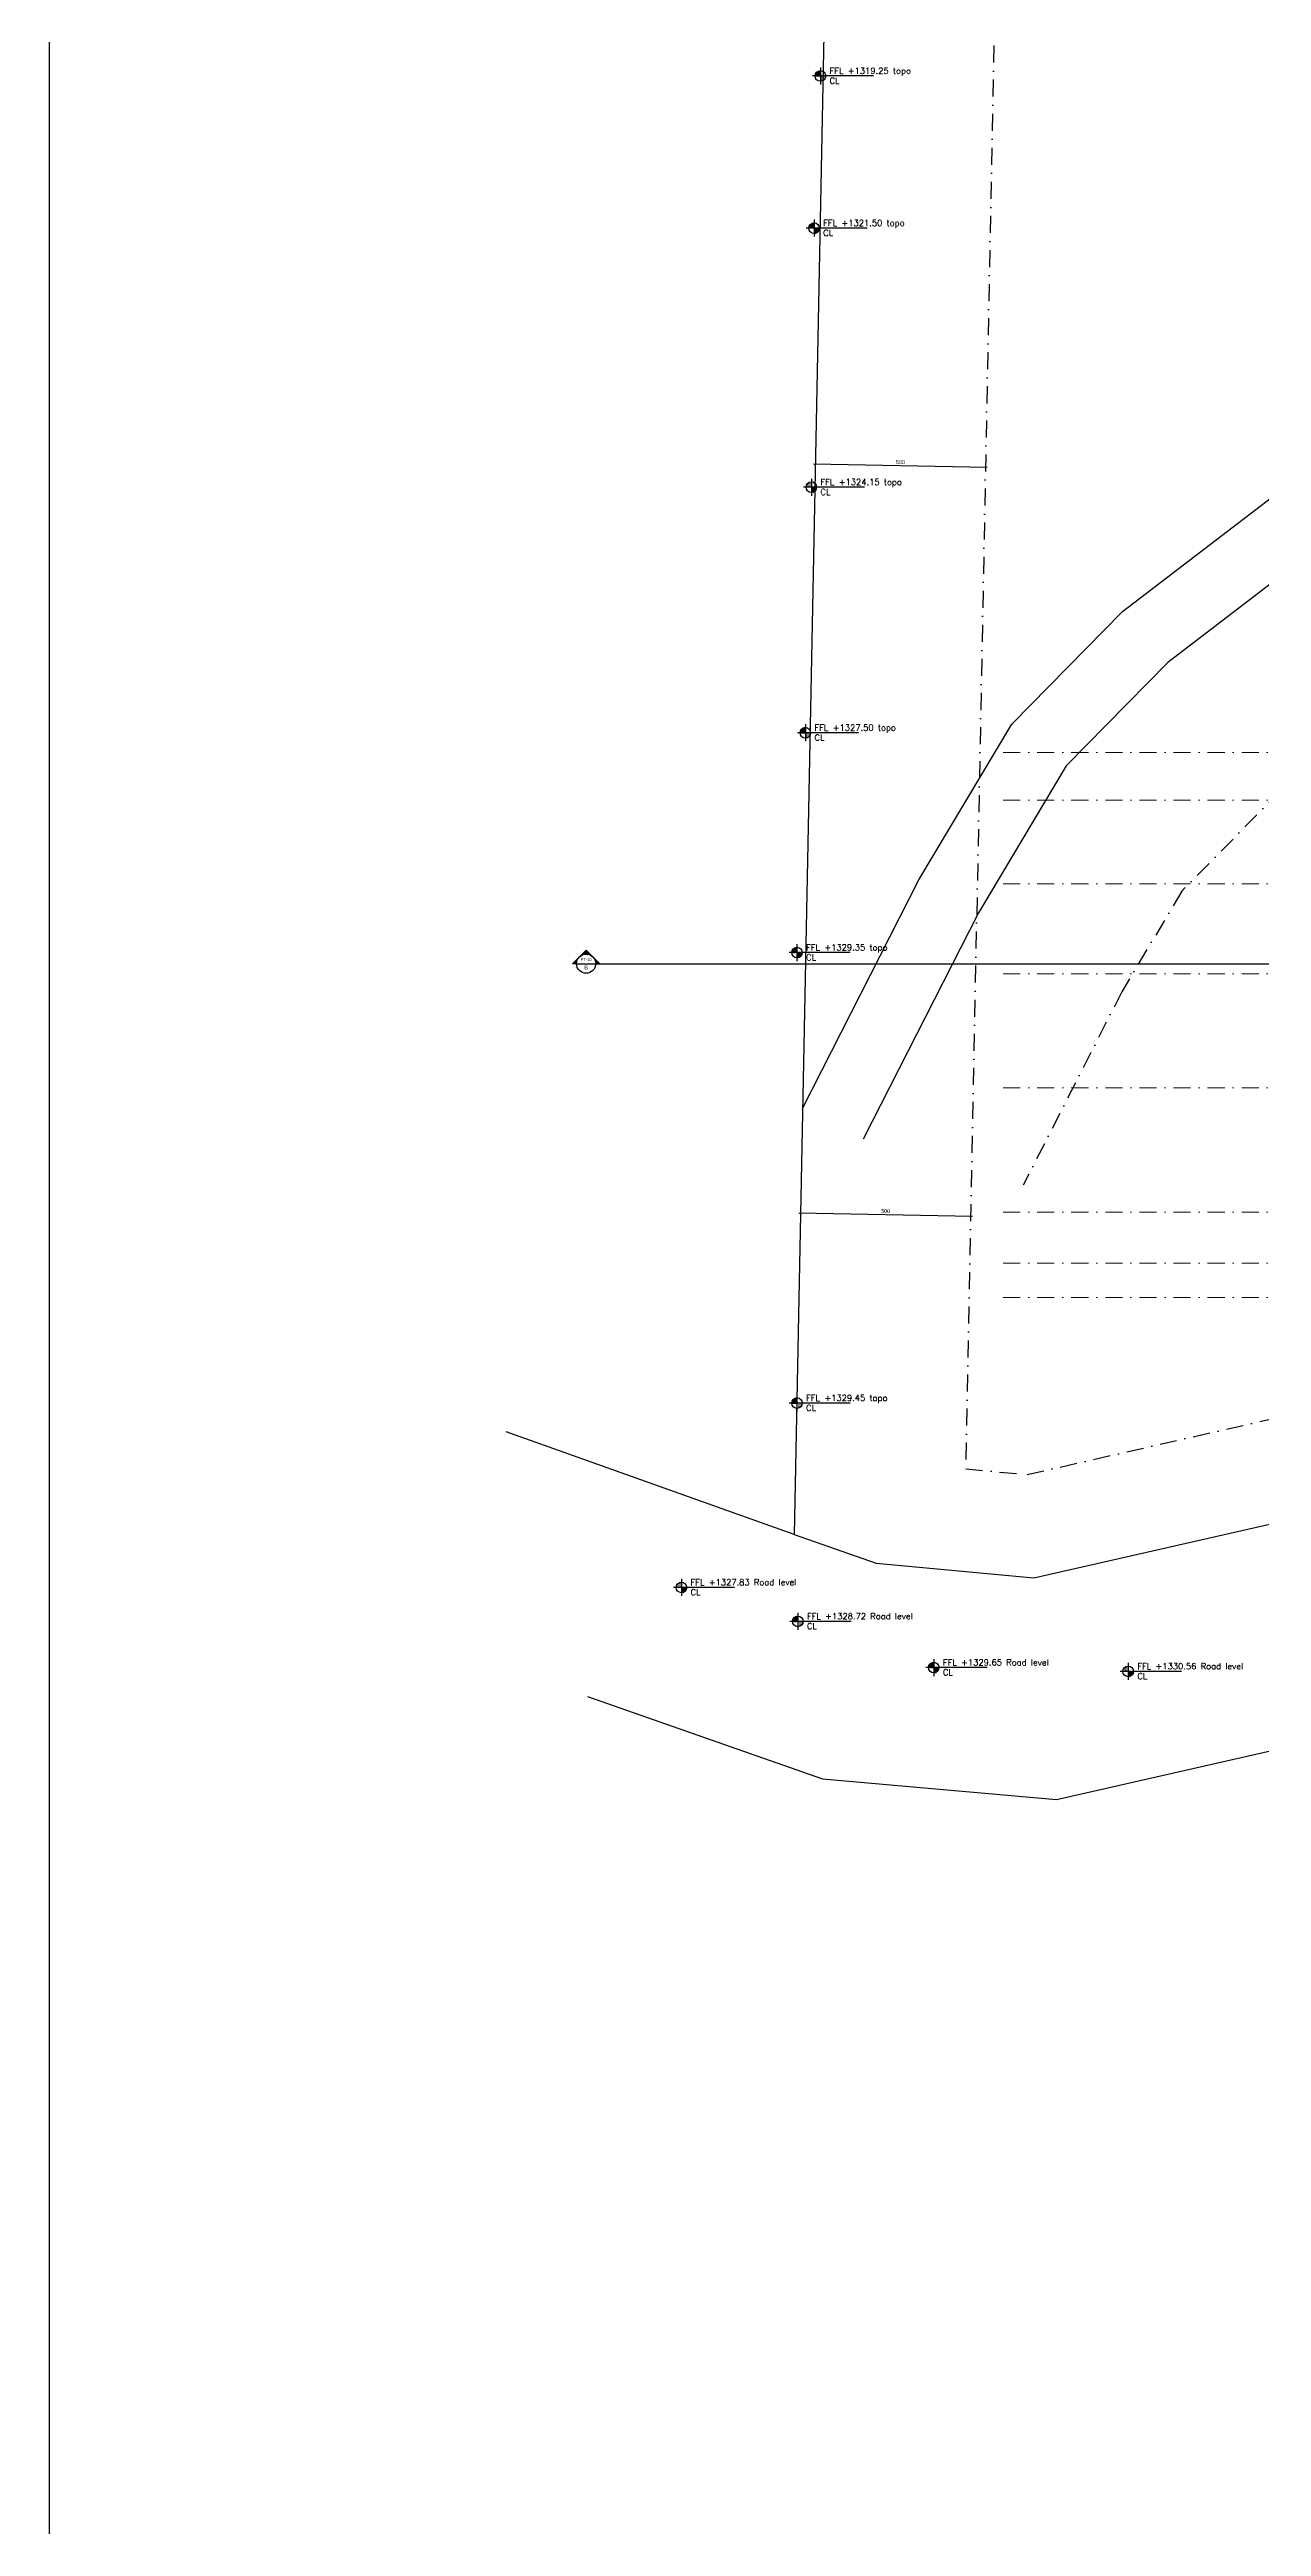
# Model space of a CAD drawing. Header units: centimetres. Extents: x 96271 to 179142, y 9855 to 112216.
# Drawn here: x 134779 to 138338, y 97565 to 104840 of the extents above; entities that cross this region are included whole.
import ezdxf
from ezdxf.enums import TextEntityAlignment as Align

# ---------------------------------------------------------------- set-up
doc = ezdxf.new("R2010")
doc.units = ezdxf.units.CM
doc.header["$LTSCALE"] = 100
doc.header["$MEASUREMENT"] = 0
doc.header["$PDSIZE"] = 0.2
doc.linetypes.add('DASHDOT', pattern=[1, 0.5, -0.25, 0, -0.25])
doc.linetypes.add('DASHDOT2', pattern=[12.7, 6.35, -3.175, 0, -3.175])
doc.layers.get('0').update_dxf_attribs({"linetype": 'CONTINUOUS'})
doc.layers.get('DEFPOINTS').update_dxf_attribs({"linetype": 'CONTINUOUS'})
for name, color, linetype in [('A-Dim', 2, 'CONTINUOUS'), ('A-Otln-Lot Limit', 4, 'CONTINUOUS'), ('A-Setback', 3, 'DASHDOT'), ('plan-elevation level', 7, 'CONTINUOUS')]:
    doc.layers.add(name, color=color, linetype=linetype)
doc.layers.add('A-Sect-Iden', color=191, linetype='CONTINUOUS', lineweight=25)
doc.layers.add('S-AXIS-GRID', color=1, linetype='DASHDOT2', lineweight=9)
doc.styles.add('ROMAND', font='romand.shx', dxfattribs={"height": 10})
doc.styles.add('ROMANS', font='romans.shx')
doc.styles.get("Standard").update_dxf_attribs({"font": 'arial.ttf'})
doc.dimstyles.new('1-50', dxfattribs={"dimtxt": 11.25, "dimasz": 5, "dimexe": 5, "dimexo": 5, "dimgap": 5, "dimtad": 1, "dimdec": 1, "dimrnd": 0.5, "dimzin": 12, "dimdsep": 46, "dimtxsty": 'Standard', "dimblk": 'ARCHTICK', "dimcen": 0.09, "dimdle": 5, "dimadec": 0, "dimazin": 3, "dimtfac": 1, "dimtdec": 1, "dimtix": 1, "dimtofl": 0, "dimtmove": 1, "dimatfit": 3, "dimfxl": 5, "dimtolj": 1, "dimtzin": 0, "dimarcsym": 0})
pattern_1 = [(90, (894916.29, -703049.082), (14.2875, 7.14375), [0, -14.2875])]

# ---------------------------------------------------------------- blocks, each defined once
blk = doc.blocks.new('_ArchTick')
at = {"color": 0, "linetype": 'ByBlock', "const_width": 0.15}
blk.add_lwpolyline([(-0.5, -0.5), (0.5, 0.5)], dxfattribs=at)
blk = doc.blocks.new('*D208')
at = {"layer": 'A-Dim', "color": 0, "lineweight": -2, "transparency": 16777216}
blk.add_line((137532.8, 103612.5), (137022.9, 103622.6), dxfattribs=at)
at = {"layer": 'DEFPOINTS', "color": 0, "transparency": 16777216}
for p in [(137027.9, 103622.5), (137027.9, 103622.5), (137527.8, 103612.6)]:
    blk.add_point(p, dxfattribs=at)
at = {"layer": 'A-Dim', "color": 0, "lineweight": -2, "transparency": 16777216, "xscale": 5, "yscale": 5, "zscale": 5}
for p, rotation in [((137027.9, 103622.5), 178.8657729167716), ((137527.8, 103612.6), 358.8657729167717)]:
    blk.add_blockref('_ArchTick', p, dxfattribs=dict(at, rotation=rotation))
at = {"layer": 'A-Dim', "color": 0, "transparency": 16777216, "insert": (137278.1, 103628.3), "char_height": 11.25, "attachment_point": 5, "rotation": 358.86577}
blk.add_mtext('\\A1;500', dxfattribs=at)
blk = doc.blocks.new('CL-FFL-PLAN')
at = {"layer": 'plan-elevation level'}
h = blk.add_hatch(dxfattribs=at)
h.set_pattern_fill('DOTS', color=232, scale=9, angle=90, style=0)
h.set_pattern_definition(pattern_1)
h.paths.add_polyline_path([(-1229, 207), (-1229, 50), (-1385, 50, -0.414214)])
h = blk.add_hatch(dxfattribs=at)
h.set_pattern_fill('DOTS', color=232, scale=9, angle=90, style=0)
h.set_pattern_definition(pattern_1)
h.paths.add_polyline_path([(-1229, 50), (-1072, 50, -0.414214), (-1229, -106)])
at = {"layer": 'plan-elevation level', "color": 7, "ltscale": 111}
for p, q in [((337, 50), (-1463, 50)), ((-1229, 301), (-1229, -200))]:
    blk.add_line(p, q, dxfattribs=at)
blk.add_circle((-1229, 50), 156, dxfattribs=at)
at = {"layer": 'plan-elevation level', "color": 111, "ltscale": 111, "style": 'ROMAND'}
for s, p in [('CL', (-960, -180)), ('FFL', (-960, 110))]:
    blk.add_text(s, height=180, dxfattribs=at).set_placement(p)
for tag, p in [('FFL', (-424, 113)), ('CL', (-417, -180))]:
    blk.add_attdef(tag, p, '', height=180, dxfattribs=at)
blk = doc.blocks.new('*D197')
at = {"layer": 'A-Dim', "color": 0, "lineweight": -2, "transparency": 16777216}
blk.add_line((137489.3, 101412.9), (136979.4, 101423), dxfattribs=at)
at = {"layer": 'DEFPOINTS', "color": 0, "transparency": 16777216}
for p in [(136984.4, 101422.9), (136984.4, 101422.9), (137484.3, 101413)]:
    blk.add_point(p, dxfattribs=at)
at = {"layer": 'A-Dim', "color": 0, "lineweight": -2, "transparency": 16777216, "xscale": 5, "yscale": 5, "zscale": 5}
for p, rotation in [((136984.4, 101422.9), 178.8657729167716), ((137484.3, 101413), 358.8657729167717)]:
    blk.add_blockref('_ArchTick', p, dxfattribs=dict(at, rotation=rotation))
at = {"layer": 'A-Dim', "color": 0, "transparency": 16777216, "insert": (137234.6, 101428.7), "char_height": 11.25, "attachment_point": 5, "rotation": 358.86577}
blk.add_mtext('\\A1;500', dxfattribs=at)
blk = doc.blocks.new('Anno_Arrow_A2')
h = blk.add_hatch(color=256)
h.paths.add_polyline_path([(-1.77, 1.77), (-3.54, 0), (-2.5, 0, -0.198912)])
h.paths.add_polyline_path([(0, 3.54), (-1.77, 1.77, -0.414214), (1.77, 1.77)])
h.paths.add_polyline_path([(2.37, 1.16), (2.25, 1.1, -0.114349), (2.5, 0), (3.54, 0)])
h.paths.add_polyline_path([(1.77, 1.77, -0.082683), (2.25, 1.1), (2.37, 1.16)])
blk.add_lwpolyline([(-2.5, 0), (-3.54, 0), (0, 3.54), (3.54, 0), (2.5, 0)])
blk = doc.blocks.new('Anno_Section_A2')
blk.add_line((2.5, 0), (-2.5, 0))
blk.add_circle((0, 0), 2.5)
at = {"style": 'ROMANS'}
blk.add_attdef('NUMBER', text='', height=1, dxfattribs=at).set_placement((0, 0.5), align=Align.CENTER)
blk.add_attdef('SHEET', text='', height=0.75, dxfattribs=at).set_placement((0, -0.5), align=Align.TOP_CENTER)

msp = doc.modelspace()

# ---------------------------------------------------------------- linework, layer by layer
msp.add_lwpolyline([(134779.288, 108490.758), (143513.832, 108490.758), (143513.832, 28763.194), (134779.288, 28763.194)], close=True)
at = {"layer": 'A-Otln-Lot Limit'}
for points in [[(136965.712, 100479.123), (137206.535, 100394.564), (137669.865, 100351.712), (139880.741, 100855.19), (141068.865, 100851.94), (140904.471, 106012.018), (140151.894, 106776.773), (140222.083, 107217.518), (139747.22, 107140.456), (139010.375, 107171.007), (138361.687, 107204.5), (137783.533, 107219.682), (137242.113, 106719.747), (137087.264, 106618.541), (136965.712, 100479.08)], [(136990.416, 101730.376), (137332.339, 102401.262), (137605.16, 102859.262), (137930.306, 103190.211), (138759.66, 103824.578), (139709.858, 104268.237), (140223.586, 104503.277), (140567.126, 104664.487), (140937.177, 104983.113)], [(141067.674, 104831.553), (140676.875, 104495.062), (139793.77, 104086.69), (138863.934, 103652.538), (138063.055, 103039.951), (137764.679, 102736.25), (137507.537, 102304.572), (137168.607, 101639.559)], [(136965.712, 100479.123), (136120.052, 100780.833)], [(136358.63, 100003.381), (137049.382, 99760.839), (137736.484, 99700.241), (139969.68, 100208.803), (142228.733, 100195.091), (142638.47, 100315.364)]]:
    msp.add_lwpolyline(points, dxfattribs=at)
at = {"layer": 'A-Sect-Iden'}
msp.add_line((136383.148, 102155.286), (141114.439, 102155.286), dxfattribs=at)
at = {"layer": 'A-Setback'}
msp.add_lwpolyline([(140559.009, 101153.336), (140410.95, 105800.674), (139618.405, 106606.045), (139624.608, 106644.996), (138745.22, 106680.475), (137970.463, 106711.734), (137582.107, 106353.135), (137469.619, 100671.512), (137649.878, 100654.841), (139847.419, 101155.283)], close=True, dxfattribs=at)
msp.add_lwpolyline([(141393.919, 104452.654), (140950.164, 104070.567), (140004.469, 103633.251), (139124.62, 103222.439), (138394.927, 102664.302), (138104.345, 102368.535), (137928.014, 102072.517), (137638.607, 101504.673)], dxfattribs=at)
at = {"layer": 'S-AXIS-GRID', "linetype": 'DASHDOT', "lineweight": 13}
for p, q in [((137579.594, 102775.329), (140683.395, 102775.329)), ((137579.594, 102775.329), (140683.395, 102775.329)), ((137579.594, 102635.329), (140683.395, 102635.329)), ((137579.594, 102635.329), (140683.395, 102635.329)), ((137579.594, 102390.329), (140683.395, 102390.329)), ((137579.594, 102390.329), (140683.395, 102390.329)), ((137579.594, 102125.329), (140683.395, 102125.329)), ((137579.594, 102125.329), (140683.395, 102125.329)), ((137579.594, 101790.329), (140683.395, 101790.329)), ((137579.594, 101790.329), (140683.395, 101790.329)), ((137579.594, 101425.329), (140683.395, 101425.329)), ((137579.594, 101425.329), (140683.395, 101425.329)), ((137579.594, 101275.329), (140683.395, 101275.329)), ((137579.594, 101275.329), (140683.395, 101275.329)), ((137579.594, 101175.329), (140683.395, 101175.329)), ((137579.594, 101175.329), (140683.395, 101175.329))]:
    msp.add_line(p, q, dxfattribs=at)

# ---------------------------------------------------------------- block references
at = {"layer": 'A-Sect-Iden', "xscale": 11.25, "yscale": 11.25, "zscale": 11.25}
msp.add_blockref('Anno_Arrow_A2', (136355.023, 102155.286), dxfattribs=at)
at = {"layer": 'A-Sect-Iden'}
ref = msp.add_blockref('Anno_Section_A2', (136355.023, 102155.286), dxfattribs=dict(at, xscale=11.24999999999999, yscale=11.24999999999999, zscale=11.24999999999999, rotation=180))
ref.add_attrib('NUMBER', 'B', dxfattribs={"layer": '0', "height": 11.25}).set_placement((136355.023, 102138.411), align=Align.CENTER)
ref.add_attrib('SHEET', 'PT-10', dxfattribs={"layer": '0', "height": 8.4375}).set_placement((136354.764, 102171.657), align=Align.TOP_CENTER)
at = {"layer": 'plan-elevation level'}
ref = msp.add_blockref('CL-FFL-PLAN', (137165.679, 104757.617, -134556.2), dxfattribs=dict(at, xscale=0.09982510700227937, yscale=0.09982510700227937, zscale=0.09982510700227937))
ref.add_attrib('FFL', '+1319.25 topo', (137123.356, 104768.85, -134556.2), dxfattribs={"layer": '0', "color": 111, "ltscale": 111, "height": 17.96852, "style": 'ROMAND'})
ref = msp.add_blockref('CL-FFL-PLAN', (137147.054, 104310.692, -134556.2), dxfattribs=dict(at, xscale=0.09982510700227937, yscale=0.09982510700227937, zscale=0.09982510700227937))
ref.add_attrib('FFL', '+1321.50 topo', (137104.731, 104321.924, -134556.2), dxfattribs={"layer": '0', "color": 111, "ltscale": 111, "height": 17.96852, "style": 'ROMAND'})
ref = msp.add_blockref('CL-FFL-PLAN', (137139.044, 103549.801, -134556.2), dxfattribs=dict(at, xscale=0.09982510700227937, yscale=0.09982510700227937, zscale=0.09982510700227937))
ref.add_attrib('FFL', '+1324.15 topo', (137096.721, 103561.034, -134556.2), dxfattribs={"layer": '0', "color": 111, "ltscale": 111, "height": 17.96852, "style": 'ROMAND'})
ref = msp.add_blockref('CL-FFL-PLAN', (137121.493, 102828.475, -134556.2), dxfattribs=dict(at, xscale=0.09982510700227937, yscale=0.09982510700227937, zscale=0.09982510700227937))
ref.add_attrib('FFL', '+1327.50 topo', (137079.171, 102839.708, -134556.2), dxfattribs={"layer": '0', "color": 111, "ltscale": 111, "height": 17.96852, "style": 'ROMAND'})
ref = msp.add_blockref('CL-FFL-PLAN', (137096.852, 102182.978), dxfattribs=dict(at, xscale=0.09982510700227937, yscale=0.09982510700227937, zscale=0.09982510700227937))
ref.add_attrib('FFL', '+1329.35 topo', (137054.529, 102194.211), dxfattribs={"layer": '0', "color": 111, "ltscale": 111, "height": 17.96852, "style": 'ROMAND'})
ref = msp.add_blockref('CL-FFL-PLAN', (137096.852, 100859.791), dxfattribs=dict(at, xscale=0.09982510700227937, yscale=0.09982510700227937, zscale=0.09982510700227937))
ref.add_attrib('FFL', '+1329.45 topo', (137054.529, 100871.023), dxfattribs={"layer": '0', "color": 111, "ltscale": 111, "height": 17.96852, "style": 'ROMAND'})
ref = msp.add_blockref('CL-FFL-PLAN', (136757.503, 100318.388), dxfattribs=dict(at, xscale=0.09982510700227937, yscale=0.09982510700227937, zscale=0.09982510700227937))
ref.add_attrib('FFL', '+1327.83 Road level', (136715.18, 100329.62), dxfattribs={"layer": '0', "color": 111, "ltscale": 111, "height": 17.96852, "style": 'ROMAND'})
ref = msp.add_blockref('CL-FFL-PLAN', (137099.305, 100218.588, 89.1), dxfattribs=dict(at, xscale=0.09982510700227937, yscale=0.09982510700227937, zscale=0.09982510700227937))
ref.add_attrib('FFL', '+1328.72 Road level', (137056.982, 100229.821, 89.1), dxfattribs={"layer": '0', "color": 111, "ltscale": 111, "height": 17.96852, "style": 'ROMAND'})
ref = msp.add_blockref('CL-FFL-PLAN', (137498.565, 100082.947, -1423.6), dxfattribs=dict(at, xscale=0.09982510700227937, yscale=0.09982510700227937, zscale=0.09982510700227937))
ref.add_attrib('FFL', '+1329.65 Road level', (137456.242, 100094.18, -1423.6), dxfattribs={"layer": '0', "color": 111, "ltscale": 111, "height": 17.96852, "style": 'ROMAND'})
ref = msp.add_blockref('CL-FFL-PLAN', (138069.459, 100071.755, -1332.2), dxfattribs=dict(at, xscale=0.09982510700227937, yscale=0.09982510700227937, zscale=0.09982510700227937))
ref.add_attrib('FFL', '+1330.56 Road level', (138027.136, 100082.988, -1332.2), dxfattribs={"layer": '0', "color": 111, "ltscale": 111, "height": 17.96852, "style": 'ROMAND'})

# ---------------------------------------------------------------- dimensions: what is measured, and where the dimension line sits
at = {"layer": 'A-Dim'}
for p1, p2, picture, middle in [((137527.848, 103612.567), (137027.946, 103622.464), '*D208', (137278.11, 103628.257)), ((137484.3, 101412.998), (136984.398, 101422.895), '*D197', (137234.561, 101428.688))]:
    dim = msp.add_aligned_dim(p1=p1, p2=p2, distance=0, dimstyle='1-50', override={"dimse1": 1, "dimse2": 1}, dxfattribs=at)
    dim.commit()
    dim.dimension.update_dxf_attribs({"geometry": picture, "text_midpoint": middle})

doc.saveas('drawing.dxf')
